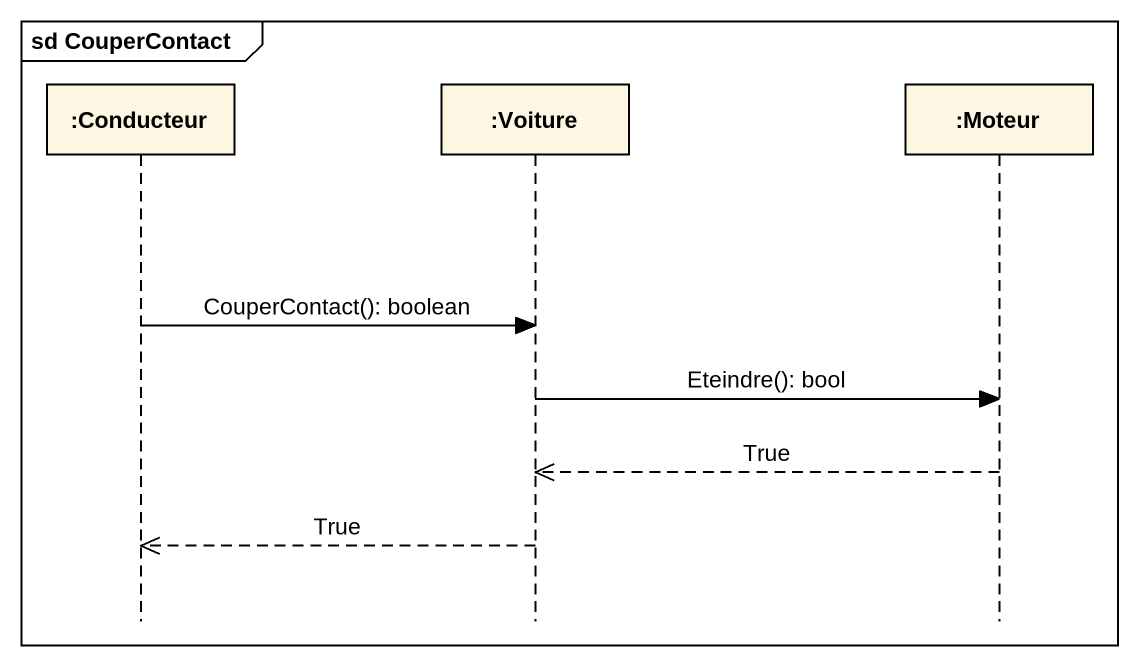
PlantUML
@startuml
mainframe sd CouperContact
hide footbox
participant ":Conducteur" as Conducteur
participant ":Voiture" as Voiture
participant ":Moteur" as Moteur

Conducteur -> Voiture : CouperContact(): boolean
Voiture -> Moteur : Eteindre(): bool
Moteur -->> Voiture : True
Voiture -->> Conducteur : True
@enduml
